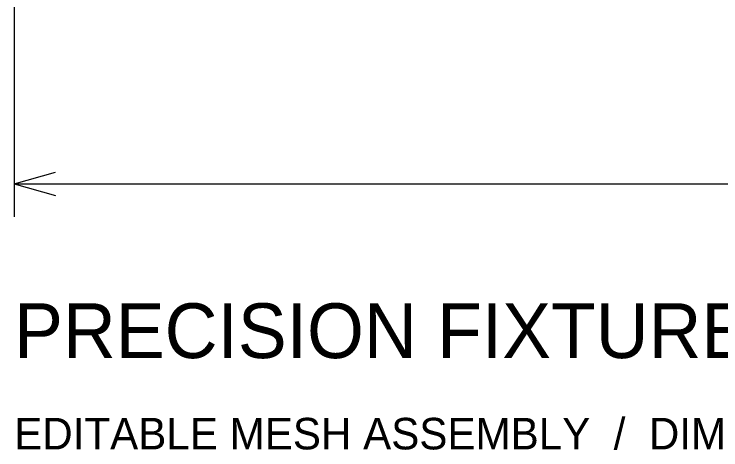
# Model space of a CAD drawing. Header units: millimetres. Extents: x -142 to 149, y -148 to 106.
# Drawn here: x -120 to -34.8, y -148.1 to -95.6 of the extents above; entities that cross this region are included whole.
import ezdxf
from ezdxf.enums import TextEntityAlignment as Align

# ---------------------------------------------------------------- set-up
doc = ezdxf.new("R2010")
doc.units = ezdxf.units.MM
for name, color, linetype, lineweight, true_color in [('M-ANNOTATION', 7, 'Continuous', 18, 0xb5c5d3), ('M-DETAIL', 7, 'Continuous', 13, 0x6c8298), ('M-DIMENSION', 7, 'Continuous', 15, 0x6fc2b4)]:
    doc.layers.add(name, color=color, linetype=linetype, lineweight=lineweight, true_color=true_color)
doc.dimstyles.get("Standard").update_dxf_attribs({"dimtxt": 5, "dimasz": 5, "dimexe": 0.18, "dimexo": 0.0625, "dimgap": 1, "dimtad": 0, "dimtih": 1, "dimtoh": 1, "dimzin": 0, "dimdsep": 46, "dimcen": 0.09, "dimadec": 0, "dimazin": 0, "dimtfac": 1, "dimtdec": 4, "dimtofl": 0, "dimtmove": 0, "dimatfit": 3, "dimfxl": 1, "dimtolj": 1, "dimtzin": 0, "dimarcsym": 0})

# ---------------------------------------------------------------- blocks, each defined once
blk = doc.blocks.new('*D1')
at = {"layer": 'M-DIMENSION'}
for p, q in [((-120, -86.5), (-120, -120)), ((120, -86.5), (120, -120)), ((-120, -116), (-115, -114.6)), ((120, -116), (115, -114.6)), ((-120, -116), (120, -116)), ((-120, -116), (-115, -117.4)), ((120, -116), (115, -117.4))]:
    blk.add_line(p, q, dxfattribs=at)
blk.add_text('240', height=5, dxfattribs=at).set_placement((0, -114.8), align=Align.CENTER)

msp = doc.modelspace()

# ---------------------------------------------------------------- texts
at = {"layer": 'M-ANNOTATION'}
msp.add_text('PRECISION FIXTURE', height=6.6, dxfattribs=at).set_placement((-120, -137))
at = {"layer": 'M-DETAIL'}
msp.add_text('EDITABLE MESH ASSEMBLY  /  DIMENSIONS IN mm', height=3.8, dxfattribs=at).set_placement((-120, -148))

# ---------------------------------------------------------------- dimensions: what is measured, and where the dimension line sits
at = {"layer": 'M-DIMENSION'}
dim = msp.add_aligned_dim(p1=(-120, -85), p2=(120, -85), distance=-31, dimstyle='STANDARD', dxfattribs=at)
dim.commit()
dim.dimension.update_dxf_attribs({"geometry": '*D1', "text_midpoint": (0, -114.8)})

doc.saveas('drawing.dxf')
